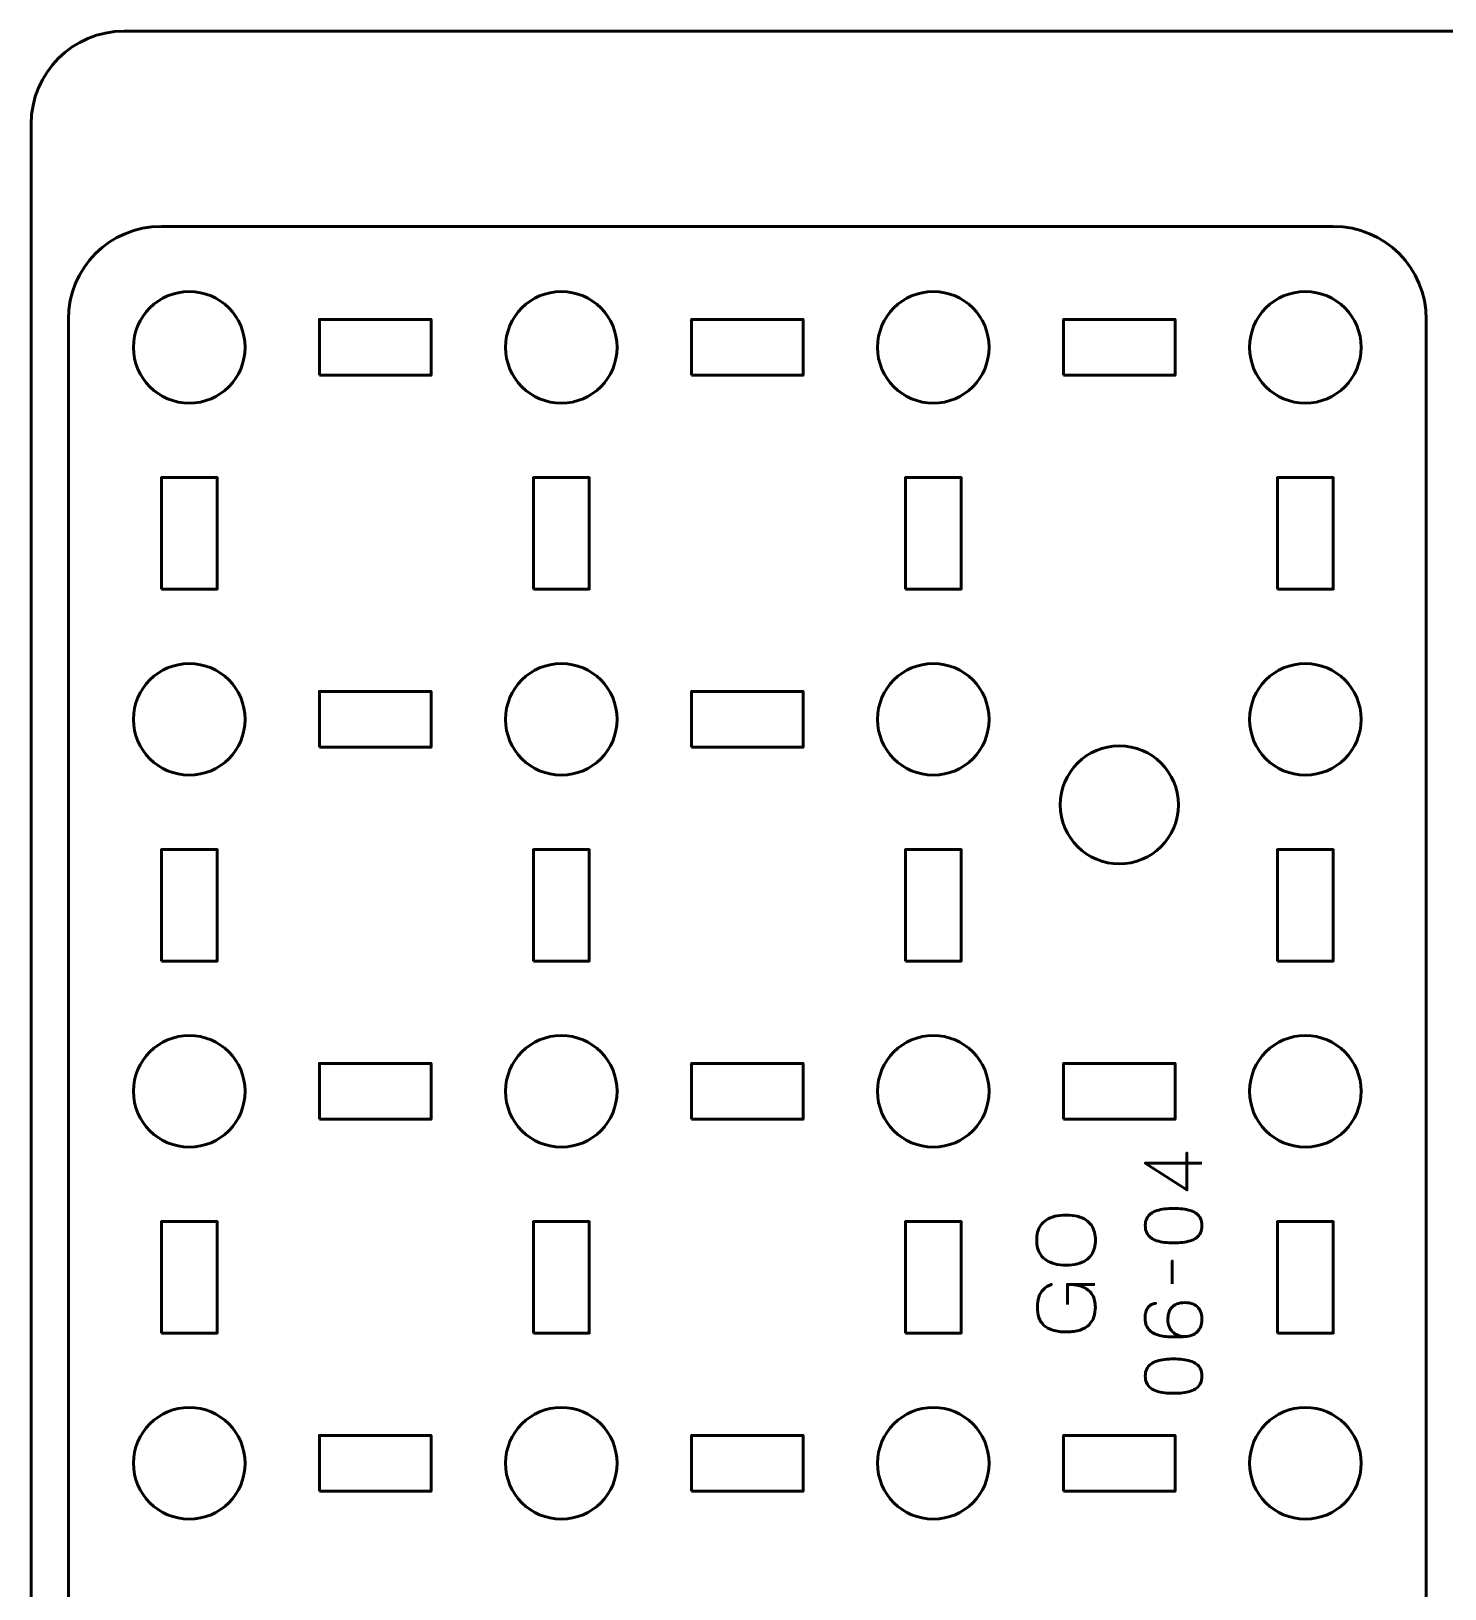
# Model space of a CAD drawing. Header units: centimetres. Extents: x -18.1 to -2.9, y -25.3 to -4.3.
# Drawn here: x -18.1 to -10.5, y -12.72 to -4.35 of the extents above; entities that cross this region are included whole.
import ezdxf

# ---------------------------------------------------------------- set-up
doc = ezdxf.new("R2010")
doc.units = ezdxf.units.CM
doc.header["$MEASUREMENT"] = 0
doc.layers.add('Layer 1', color=7, linetype='Continuous')

msp = doc.modelspace()

# ---------------------------------------------------------------- linework, layer by layer
at = {"layer": 'Layer 1', "color": 22, "lineweight": 53}
msp.add_open_spline([(-18.10004, -24.8499), (-18.10004, -24.8499), (-18.10004, -4.84994), (-18.10004, -4.84994), (-18.10004, -4.84994), (-18.10004, -4.57297), (-17.87695, -4.34998), (-17.59995, -4.34998), (-17.59995, -4.34998), (-17.59995, -4.34998), (-3.40008, -4.34998), (-3.40008, -4.34998), (-3.40008, -4.34998), (-3.12294, -4.34998), (-2.89998, -4.57297), (-2.89998, -4.84994), (-2.89998, -4.84994), (-2.89998, -4.84994), (-2.89998, -24.8499), (-2.89998, -24.8499), (-2.89998, -24.8499), (-2.89998, -25.1269), (-3.12294, -25.34999), (-3.40008, -25.34999), (-3.40008, -25.34999), (-3.40008, -25.34999), (-17.59995, -25.34999), (-17.59995, -25.34999), (-17.59995, -25.34999), (-17.87695, -25.34999), (-18.10004, -25.1269), (-18.10004, -24.8499)], degree=3, knots=[0, 0, 0, 0, 0.125, 0.125, 0.125, 0.125, 0.25, 0.25, 0.25, 0.25, 0.375, 0.375, 0.375, 0.375, 0.5, 0.5, 0.5, 0.5, 0.625, 0.625, 0.625, 0.625, 0.75, 0.75, 0.75, 0.75, 0.875, 0.875, 0.875, 0.875, 1, 1, 1, 1], dxfattribs=at)
at = {"layer": 'Layer 1', "color": 2, "lineweight": 53}
msp.add_open_spline([(-17.89999, -16.1999), (-17.89999, -16.1999), (-17.89999, -5.89994), (-17.89999, -5.89994), (-17.89999, -5.89994), (-17.89999, -5.62297), (-17.67689, -5.39998), (-17.39989, -5.39998), (-17.39989, -5.39998), (-17.39989, -5.39998), (-11.09996, -5.39998), (-11.09996, -5.39998), (-11.09996, -5.39998), (-10.82295, -5.39998), (-10.6, -5.62297), (-10.6, -5.89994), (-10.6, -5.89994), (-10.6, -5.89994), (-10.6, -16.1999), (-10.6, -16.1999), (-10.6, -16.1999), (-10.6, -16.47689), (-10.82295, -16.69998), (-11.09996, -16.69998), (-11.09996, -16.69998), (-11.09996, -16.69998), (-17.39989, -16.69998), (-17.39989, -16.69998), (-17.39989, -16.69998), (-17.67689, -16.69998), (-17.89999, -16.47689), (-17.89999, -16.1999)], degree=3, knots=[0, 0, 0, 0, 0.125, 0.125, 0.125, 0.125, 0.25, 0.25, 0.25, 0.25, 0.375, 0.375, 0.375, 0.375, 0.5, 0.5, 0.5, 0.5, 0.625, 0.625, 0.625, 0.625, 0.75, 0.75, 0.75, 0.75, 0.875, 0.875, 0.875, 0.875, 1, 1, 1, 1], dxfattribs=at)
at = {"layer": 'Layer 1', "color": 250, "lineweight": 53}
for points in [[(-17.24995, -5.75001), (-17.08418, -5.75001), (-16.94995, -5.88424), (-16.94995, -6.05001), (-16.94995, -6.05001), (-16.94995, -6.21568), (-17.08418, -6.35001), (-17.24995, -6.35001), (-17.24995, -6.35001), (-17.41561, -6.35001), (-17.54995, -6.21568), (-17.54995, -6.05001), (-17.54995, -6.05001), (-17.54995, -5.88424), (-17.41561, -5.75001), (-17.24995, -5.75001)], [(-15.24989, -5.75001), (-15.08426, -5.75001), (-14.94988, -5.88424), (-14.94988, -6.05001), (-14.94988, -6.05001), (-14.94988, -6.21568), (-15.08426, -6.35001), (-15.24989, -6.35001), (-15.24989, -6.35001), (-15.41566, -6.35001), (-15.54989, -6.21568), (-15.54989, -6.05001), (-15.54989, -6.05001), (-15.54989, -5.88424), (-15.41566, -5.75001), (-15.24989, -5.75001)], [(-13.24995, -5.75001), (-13.08418, -5.75001), (-12.94995, -5.88424), (-12.94995, -6.05001), (-12.94995, -6.05001), (-12.94995, -6.21568), (-13.08418, -6.35001), (-13.24995, -6.35001), (-13.24995, -6.35001), (-13.41561, -6.35001), (-13.54995, -6.21568), (-13.54995, -6.05001), (-13.54995, -6.05001), (-13.54995, -5.88424), (-13.41561, -5.75001), (-13.24995, -5.75001)], [(-11.24989, -5.75001), (-11.08426, -5.75001), (-10.94988, -5.88424), (-10.94988, -6.05001), (-10.94988, -6.05001), (-10.94988, -6.21568), (-11.08426, -6.35001), (-11.24989, -6.35001), (-11.24989, -6.35001), (-11.41566, -6.35001), (-11.54989, -6.21568), (-11.54989, -6.05001), (-11.54989, -6.05001), (-11.54989, -5.88424), (-11.41566, -5.75001), (-11.24989, -5.75001)], [(-16.54993, -6.19997), (-16.54993, -6.19997), (-16.54993, -5.89997), (-16.54993, -5.89997), (-16.54993, -5.89997), (-16.54993, -5.89997), (-15.94994, -5.89997), (-15.94994, -5.89997), (-15.94994, -5.89997), (-15.94994, -5.89997), (-15.94994, -6.19997), (-15.94994, -6.19997), (-15.94994, -6.19997), (-15.94994, -6.19997), (-16.54993, -6.19997), (-16.54993, -6.19997)], [(-14.54993, -6.19997), (-14.54993, -6.19997), (-14.54993, -5.89997), (-14.54993, -5.89997), (-14.54993, -5.89997), (-14.54993, -5.89997), (-13.94994, -5.89997), (-13.94994, -5.89997), (-13.94994, -5.89997), (-13.94994, -5.89997), (-13.94994, -6.19997), (-13.94994, -6.19997), (-13.94994, -6.19997), (-13.94994, -6.19997), (-14.54993, -6.19997), (-14.54993, -6.19997)], [(-12.54993, -6.19997), (-12.54993, -6.19997), (-12.54993, -5.89997), (-12.54993, -5.89997), (-12.54993, -5.89997), (-12.54993, -5.89997), (-11.94994, -5.89997), (-11.94994, -5.89997), (-11.94994, -5.89997), (-11.94994, -5.89997), (-11.94994, -6.19997), (-11.94994, -6.19997), (-11.94994, -6.19997), (-11.94994, -6.19997), (-12.54993, -6.19997), (-12.54993, -6.19997)], [(-17.39988, -7.34993), (-17.39988, -7.34993), (-17.39988, -6.74992), (-17.39988, -6.74992), (-17.39988, -6.74992), (-17.39988, -6.74992), (-17.09988, -6.74992), (-17.09988, -6.74992), (-17.09988, -6.74992), (-17.09988, -6.74992), (-17.09988, -7.34993), (-17.09988, -7.34993), (-17.09988, -7.34993), (-17.09988, -7.34993), (-17.39988, -7.34993), (-17.39988, -7.34993)], [(-15.39996, -7.34993), (-15.39996, -7.34993), (-15.39996, -6.74992), (-15.39996, -6.74992), (-15.39996, -6.74992), (-15.39996, -6.74992), (-15.09996, -6.74992), (-15.09996, -6.74992), (-15.09996, -6.74992), (-15.09996, -6.74992), (-15.09996, -7.34993), (-15.09996, -7.34993), (-15.09996, -7.34993), (-15.09996, -7.34993), (-15.39996, -7.34993), (-15.39996, -7.34993)], [(-13.39988, -7.34993), (-13.39988, -7.34993), (-13.39988, -6.74992), (-13.39988, -6.74992), (-13.39988, -6.74992), (-13.39988, -6.74992), (-13.09988, -6.74992), (-13.09988, -6.74992), (-13.09988, -6.74992), (-13.09988, -6.74992), (-13.09988, -7.34993), (-13.09988, -7.34993), (-13.09988, -7.34993), (-13.09988, -7.34993), (-13.39988, -7.34993), (-13.39988, -7.34993)], [(-11.39996, -7.34993), (-11.39996, -7.34993), (-11.39996, -6.74992), (-11.39996, -6.74992), (-11.39996, -6.74992), (-11.39996, -6.74992), (-11.09996, -6.74992), (-11.09996, -6.74992), (-11.09996, -6.74992), (-11.09996, -6.74992), (-11.09996, -7.34993), (-11.09996, -7.34993), (-11.09996, -7.34993), (-11.09996, -7.34993), (-11.39996, -7.34993), (-11.39996, -7.34993)], [(-17.24995, -7.75001), (-17.08418, -7.75001), (-16.94995, -7.88424), (-16.94995, -8.05001), (-16.94995, -8.05001), (-16.94995, -8.21568), (-17.08418, -8.35001), (-17.24995, -8.35001), (-17.24995, -8.35001), (-17.41561, -8.35001), (-17.54995, -8.21568), (-17.54995, -8.05001), (-17.54995, -8.05001), (-17.54995, -7.88424), (-17.41561, -7.75001), (-17.24995, -7.75001)], [(-15.24989, -7.75001), (-15.08426, -7.75001), (-14.94988, -7.88424), (-14.94988, -8.05001), (-14.94988, -8.05001), (-14.94988, -8.21568), (-15.08426, -8.35001), (-15.24989, -8.35001), (-15.24989, -8.35001), (-15.41566, -8.35001), (-15.54989, -8.21568), (-15.54989, -8.05001), (-15.54989, -8.05001), (-15.54989, -7.88424), (-15.41566, -7.75001), (-15.24989, -7.75001)], [(-13.24995, -7.75001), (-13.08418, -7.75001), (-12.94995, -7.88424), (-12.94995, -8.05001), (-12.94995, -8.05001), (-12.94995, -8.21568), (-13.08418, -8.35001), (-13.24995, -8.35001), (-13.24995, -8.35001), (-13.41561, -8.35001), (-13.54995, -8.21568), (-13.54995, -8.05001), (-13.54995, -8.05001), (-13.54995, -7.88424), (-13.41561, -7.75001), (-13.24995, -7.75001)], [(-11.24989, -7.75001), (-11.08426, -7.75001), (-10.94988, -7.88424), (-10.94988, -8.05001), (-10.94988, -8.05001), (-10.94988, -8.21568), (-11.08426, -8.35001), (-11.24989, -8.35001), (-11.24989, -8.35001), (-11.41566, -8.35001), (-11.54989, -8.21568), (-11.54989, -8.05001), (-11.54989, -8.05001), (-11.54989, -7.88424), (-11.41566, -7.75001), (-11.24989, -7.75001)], [(-16.54993, -8.19997), (-16.54993, -8.19997), (-16.54993, -7.89997), (-16.54993, -7.89997), (-16.54993, -7.89997), (-16.54993, -7.89997), (-15.94994, -7.89997), (-15.94994, -7.89997), (-15.94994, -7.89997), (-15.94994, -7.89997), (-15.94994, -8.19997), (-15.94994, -8.19997), (-15.94994, -8.19997), (-15.94994, -8.19997), (-16.54993, -8.19997), (-16.54993, -8.19997)], [(-14.54993, -8.19997), (-14.54993, -8.19997), (-14.54993, -7.89997), (-14.54993, -7.89997), (-14.54993, -7.89997), (-14.54993, -7.89997), (-13.94994, -7.89997), (-13.94994, -7.89997), (-13.94994, -7.89997), (-13.94994, -7.89997), (-13.94994, -8.19997), (-13.94994, -8.19997), (-13.94994, -8.19997), (-13.94994, -8.19997), (-14.54993, -8.19997), (-14.54993, -8.19997)], [(-12.56749, -8.50996), (-12.56749, -8.33464), (-12.42531, -8.19246), (-12.24999, -8.19246), (-12.24999, -8.19246), (-12.07467, -8.19246), (-11.93249, -8.33464), (-11.93249, -8.50996), (-11.93249, -8.50996), (-11.93249, -8.68528), (-12.07467, -8.82746), (-12.24999, -8.82746), (-12.24999, -8.82746), (-12.42531, -8.82746), (-12.56749, -8.68528), (-12.56749, -8.50996)], [(-17.39988, -9.34993), (-17.39988, -9.34993), (-17.39988, -8.74992), (-17.39988, -8.74992), (-17.39988, -8.74992), (-17.39988, -8.74992), (-17.09988, -8.74992), (-17.09988, -8.74992), (-17.09988, -8.74992), (-17.09988, -8.74992), (-17.09988, -9.34993), (-17.09988, -9.34993), (-17.09988, -9.34993), (-17.09988, -9.34993), (-17.39988, -9.34993), (-17.39988, -9.34993)], [(-15.39996, -9.34993), (-15.39996, -9.34993), (-15.39996, -8.74992), (-15.39996, -8.74992), (-15.39996, -8.74992), (-15.39996, -8.74992), (-15.09996, -8.74992), (-15.09996, -8.74992), (-15.09996, -8.74992), (-15.09996, -8.74992), (-15.09996, -9.34993), (-15.09996, -9.34993), (-15.09996, -9.34993), (-15.09996, -9.34993), (-15.39996, -9.34993), (-15.39996, -9.34993)], [(-13.39988, -9.34993), (-13.39988, -9.34993), (-13.39988, -8.74992), (-13.39988, -8.74992), (-13.39988, -8.74992), (-13.39988, -8.74992), (-13.09988, -8.74992), (-13.09988, -8.74992), (-13.09988, -8.74992), (-13.09988, -8.74992), (-13.09988, -9.34993), (-13.09988, -9.34993), (-13.09988, -9.34993), (-13.09988, -9.34993), (-13.39988, -9.34993), (-13.39988, -9.34993)], [(-11.39996, -9.34993), (-11.39996, -9.34993), (-11.39996, -8.74992), (-11.39996, -8.74992), (-11.39996, -8.74992), (-11.39996, -8.74992), (-11.09996, -8.74992), (-11.09996, -8.74992), (-11.09996, -8.74992), (-11.09996, -8.74992), (-11.09996, -9.34993), (-11.09996, -9.34993), (-11.09996, -9.34993), (-11.09996, -9.34993), (-11.39996, -9.34993), (-11.39996, -9.34993)], [(-17.24995, -9.74998), (-17.08418, -9.74998), (-16.94995, -9.8843), (-16.94995, -10.04997), (-16.94995, -10.04997), (-16.94995, -10.2156), (-17.08418, -10.34997), (-17.24995, -10.34997), (-17.24995, -10.34997), (-17.41561, -10.34997), (-17.54995, -10.2156), (-17.54995, -10.04997), (-17.54995, -10.04997), (-17.54995, -9.8843), (-17.41561, -9.74998), (-17.24995, -9.74998)], [(-15.24989, -9.74998), (-15.08426, -9.74998), (-14.94988, -9.8843), (-14.94988, -10.04997), (-14.94988, -10.04997), (-14.94988, -10.2156), (-15.08426, -10.34997), (-15.24989, -10.34997), (-15.24989, -10.34997), (-15.41566, -10.34997), (-15.54989, -10.2156), (-15.54989, -10.04997), (-15.54989, -10.04997), (-15.54989, -9.8843), (-15.41566, -9.74998), (-15.24989, -9.74998)], [(-13.24995, -9.74998), (-13.08418, -9.74998), (-12.94995, -9.8843), (-12.94995, -10.04997), (-12.94995, -10.04997), (-12.94995, -10.2156), (-13.08418, -10.34997), (-13.24995, -10.34997), (-13.24995, -10.34997), (-13.41561, -10.34997), (-13.54995, -10.2156), (-13.54995, -10.04997), (-13.54995, -10.04997), (-13.54995, -9.8843), (-13.41561, -9.74998), (-13.24995, -9.74998)], [(-11.24989, -9.74998), (-11.08426, -9.74998), (-10.94988, -9.8843), (-10.94988, -10.04997), (-10.94988, -10.04997), (-10.94988, -10.2156), (-11.08426, -10.34997), (-11.24989, -10.34997), (-11.24989, -10.34997), (-11.41566, -10.34997), (-11.54989, -10.2156), (-11.54989, -10.04997), (-11.54989, -10.04997), (-11.54989, -9.8843), (-11.41566, -9.74998), (-11.24989, -9.74998)], [(-16.54993, -10.20004), (-16.54993, -10.20004), (-16.54993, -9.90004), (-16.54993, -9.90004), (-16.54993, -9.90004), (-16.54993, -9.90004), (-15.94994, -9.90004), (-15.94994, -9.90004), (-15.94994, -9.90004), (-15.94994, -9.90004), (-15.94994, -10.20004), (-15.94994, -10.20004), (-15.94994, -10.20004), (-15.94994, -10.20004), (-16.54993, -10.20004), (-16.54993, -10.20004)], [(-14.54993, -10.19997), (-14.54993, -10.19997), (-14.54993, -9.89997), (-14.54993, -9.89997), (-14.54993, -9.89997), (-14.54993, -9.89997), (-13.94994, -9.89997), (-13.94994, -9.89997), (-13.94994, -9.89997), (-13.94994, -9.89997), (-13.94994, -10.19997), (-13.94994, -10.19997), (-13.94994, -10.19997), (-13.94994, -10.19997), (-14.54993, -10.19997), (-14.54993, -10.19997)], [(-12.54993, -10.20004), (-12.54993, -10.20004), (-12.54993, -9.90004), (-12.54993, -9.90004), (-12.54993, -9.90004), (-12.54993, -9.90004), (-11.94994, -9.90004), (-11.94994, -9.90004), (-11.94994, -9.90004), (-11.94994, -9.90004), (-11.94994, -10.20004), (-11.94994, -10.20004), (-11.94994, -10.20004), (-11.94994, -10.20004), (-12.54993, -10.20004), (-12.54993, -10.20004)], [(-17.39988, -11.34999), (-17.39988, -11.34999), (-17.39988, -10.74999), (-17.39988, -10.74999), (-17.39988, -10.74999), (-17.39988, -10.74999), (-17.09988, -10.74999), (-17.09988, -10.74999), (-17.09988, -10.74999), (-17.09988, -10.74999), (-17.09988, -11.34999), (-17.09988, -11.34999), (-17.09988, -11.34999), (-17.09988, -11.34999), (-17.39988, -11.34999), (-17.39988, -11.34999)], [(-15.39996, -11.34999), (-15.39996, -11.34999), (-15.39996, -10.74999), (-15.39996, -10.74999), (-15.39996, -10.74999), (-15.39996, -10.74999), (-15.09996, -10.74999), (-15.09996, -10.74999), (-15.09996, -10.74999), (-15.09996, -10.74999), (-15.09996, -11.34999), (-15.09996, -11.34999), (-15.09996, -11.34999), (-15.09996, -11.34999), (-15.39996, -11.34999), (-15.39996, -11.34999)], [(-13.39988, -11.34999), (-13.39988, -11.34999), (-13.39988, -10.74999), (-13.39988, -10.74999), (-13.39988, -10.74999), (-13.39988, -10.74999), (-13.09988, -10.74999), (-13.09988, -10.74999), (-13.09988, -10.74999), (-13.09988, -10.74999), (-13.09988, -11.34999), (-13.09988, -11.34999), (-13.09988, -11.34999), (-13.09988, -11.34999), (-13.39988, -11.34999), (-13.39988, -11.34999)], [(-11.39996, -11.34999), (-11.39996, -11.34999), (-11.39996, -10.74999), (-11.39996, -10.74999), (-11.39996, -10.74999), (-11.39996, -10.74999), (-11.09996, -10.74999), (-11.09996, -10.74999), (-11.09996, -10.74999), (-11.09996, -10.74999), (-11.09996, -11.34999), (-11.09996, -11.34999), (-11.09996, -11.34999), (-11.09996, -11.34999), (-11.39996, -11.34999), (-11.39996, -11.34999)], [(-17.24995, -11.7499), (-17.08418, -11.7499), (-16.94995, -11.88427), (-16.94995, -12.0499), (-16.94995, -12.0499), (-16.94995, -12.21567), (-17.08418, -12.3499), (-17.24995, -12.3499), (-17.24995, -12.3499), (-17.41561, -12.3499), (-17.54995, -12.21567), (-17.54995, -12.0499), (-17.54995, -12.0499), (-17.54995, -11.88427), (-17.41561, -11.7499), (-17.24995, -11.7499)], [(-15.24989, -11.7499), (-15.08426, -11.7499), (-14.94988, -11.88427), (-14.94988, -12.0499), (-14.94988, -12.0499), (-14.94988, -12.21567), (-15.08426, -12.3499), (-15.24989, -12.3499), (-15.24989, -12.3499), (-15.41566, -12.3499), (-15.54989, -12.21567), (-15.54989, -12.0499), (-15.54989, -12.0499), (-15.54989, -11.88427), (-15.41566, -11.7499), (-15.24989, -11.7499)], [(-13.24995, -11.7499), (-13.08418, -11.7499), (-12.94995, -11.88427), (-12.94995, -12.0499), (-12.94995, -12.0499), (-12.94995, -12.21567), (-13.08418, -12.3499), (-13.24995, -12.3499), (-13.24995, -12.3499), (-13.41561, -12.3499), (-13.54995, -12.21567), (-13.54995, -12.0499), (-13.54995, -12.0499), (-13.54995, -11.88427), (-13.41561, -11.7499), (-13.24995, -11.7499)], [(-11.24989, -11.7499), (-11.08426, -11.7499), (-10.94988, -11.88427), (-10.94988, -12.0499), (-10.94988, -12.0499), (-10.94988, -12.21567), (-11.08426, -12.3499), (-11.24989, -12.3499), (-11.24989, -12.3499), (-11.41566, -12.3499), (-11.54989, -12.21567), (-11.54989, -12.0499), (-11.54989, -12.0499), (-11.54989, -11.88427), (-11.41566, -11.7499), (-11.24989, -11.7499)], [(-16.54993, -12.19997), (-16.54993, -12.19997), (-16.54993, -11.89997), (-16.54993, -11.89997), (-16.54993, -11.89997), (-16.54993, -11.89997), (-15.94994, -11.89997), (-15.94994, -11.89997), (-15.94994, -11.89997), (-15.94994, -11.89997), (-15.94994, -12.19997), (-15.94994, -12.19997), (-15.94994, -12.19997), (-15.94994, -12.19997), (-16.54993, -12.19997), (-16.54993, -12.19997)], [(-14.54993, -12.19997), (-14.54993, -12.19997), (-14.54993, -11.89997), (-14.54993, -11.89997), (-14.54993, -11.89997), (-14.54993, -11.89997), (-13.94994, -11.89997), (-13.94994, -11.89997), (-13.94994, -11.89997), (-13.94994, -11.89997), (-13.94994, -12.19997), (-13.94994, -12.19997), (-13.94994, -12.19997), (-13.94994, -12.19997), (-14.54993, -12.19997), (-14.54993, -12.19997)], [(-12.54993, -12.19997), (-12.54993, -12.19997), (-12.54993, -11.89997), (-12.54993, -11.89997), (-12.54993, -11.89997), (-12.54993, -11.89997), (-11.94994, -11.89997), (-11.94994, -11.89997), (-11.94994, -11.89997), (-11.94994, -11.89997), (-11.94994, -12.19997), (-11.94994, -12.19997), (-11.94994, -12.19997), (-11.94994, -12.19997), (-12.54993, -12.19997), (-12.54993, -12.19997)]]:
    msp.add_open_spline(points, degree=3, knots=[0, 0, 0, 0, 0.25, 0.25, 0.25, 0.25, 0.5, 0.5, 0.5, 0.5, 0.75, 0.75, 0.75, 0.75, 1, 1, 1, 1], dxfattribs=at)
at = {"layer": 'Layer 1', "color": 30, "lineweight": 53}
for points, knots in [([(-11.80567, -10.43574), (-11.80567, -10.43574), (-12.11089, -10.43574), (-12.11089, -10.43574), (-12.11089, -10.43574), (-12.11089, -10.43574), (-11.88695, -10.57967), (-11.88695, -10.57967), (-11.88695, -10.57967), (-11.88695, -10.57967), (-11.88695, -10.38155), (-11.88695, -10.38155), (-11.88695, -10.38155), (-11.88695, -10.38155), (-11.88695, -10.57967), (-11.88695, -10.57967), (-11.88695, -10.57967), (-11.88695, -10.57967), (-12.11089, -10.43574), (-12.11089, -10.43574), (-12.11089, -10.43574), (-12.11089, -10.43574), (-11.80567, -10.43574), (-11.80567, -10.43574)], [0, 0, 0, 0, 0.1666667, 0.1666667, 0.1666667, 0.1666667, 0.3333333, 0.3333333, 0.3333333, 0.3333333, 0.5, 0.5, 0.5, 0.5, 0.6666667, 0.6666667, 0.6666667, 0.6666667, 0.8333333, 0.8333333, 0.8333333, 0.8333333, 1, 1, 1, 1]), ([(-12.37844, -10.84975), (-12.37837, -10.83486), (-12.38013, -10.82075), (-12.38359, -10.80728), (-12.38359, -10.80728), (-12.38712, -10.79387), (-12.39262, -10.7816), (-12.40024, -10.77038), (-12.40024, -10.77038), (-12.40779, -10.75916), (-12.41774, -10.74942), (-12.43002, -10.74117), (-12.43002, -10.74117), (-12.44229, -10.73291), (-12.45718, -10.72656), (-12.47468, -10.72205), (-12.47468, -10.72205), (-12.49217, -10.71746), (-12.51257, -10.7152), (-12.53592, -10.71513), (-12.53592, -10.71513), (-12.55927, -10.7152), (-12.57966, -10.71746), (-12.59723, -10.72205), (-12.59723, -10.72205), (-12.6148, -10.72656), (-12.62976, -10.73291), (-12.6421, -10.74117), (-12.6421, -10.74117), (-12.65445, -10.74942), (-12.66447, -10.75916), (-12.67216, -10.77038), (-12.67216, -10.77038), (-12.67985, -10.7816), (-12.68542, -10.79387), (-12.68902, -10.80728), (-12.68902, -10.80728), (-12.69255, -10.82075), (-12.69431, -10.83486), (-12.69424, -10.84975), (-12.69424, -10.84975), (-12.69431, -10.86464), (-12.69255, -10.87875), (-12.68902, -10.89223), (-12.68902, -10.89223), (-12.68542, -10.90563), (-12.67985, -10.91791), (-12.67216, -10.92913), (-12.67216, -10.92913), (-12.66447, -10.94034), (-12.65445, -10.95008), (-12.6421, -10.95834), (-12.6421, -10.95834), (-12.62976, -10.96659), (-12.6148, -10.97294), (-12.59723, -10.97746), (-12.59723, -10.97746), (-12.57966, -10.98204), (-12.55927, -10.9843), (-12.53592, -10.98437), (-12.53592, -10.98437), (-12.51257, -10.9843), (-12.49217, -10.98204), (-12.47468, -10.97746), (-12.47468, -10.97746), (-12.45718, -10.97294), (-12.44229, -10.96659), (-12.43002, -10.95834), (-12.43002, -10.95834), (-12.41774, -10.95008), (-12.40779, -10.94034), (-12.40024, -10.92913), (-12.40024, -10.92913), (-12.39262, -10.91791), (-12.38712, -10.90563), (-12.38359, -10.89223), (-12.38359, -10.89223), (-12.38013, -10.87875), (-12.37837, -10.86464), (-12.37844, -10.84975)], [0, 0, 0, 0, 0.05, 0.05, 0.05, 0.05, 0.1, 0.1, 0.1, 0.1, 0.15, 0.15, 0.15, 0.15, 0.2, 0.2, 0.2, 0.2, 0.25, 0.25, 0.25, 0.25, 0.3, 0.3, 0.3, 0.3, 0.35, 0.35, 0.35, 0.35, 0.4, 0.4, 0.4, 0.4, 0.45, 0.45, 0.45, 0.45, 0.5, 0.5, 0.5, 0.5, 0.55, 0.55, 0.55, 0.55, 0.6, 0.6, 0.6, 0.6, 0.65, 0.65, 0.65, 0.65, 0.7, 0.7, 0.7, 0.7, 0.75, 0.75, 0.75, 0.75, 0.8, 0.8, 0.8, 0.8, 0.85, 0.85, 0.85, 0.85, 0.9, 0.9, 0.9, 0.9, 0.95, 0.95, 0.95, 0.95, 1, 1, 1, 1]), ([(-12.37844, -10.84975), (-12.37837, -10.83486), (-12.38013, -10.82075), (-12.38359, -10.80728), (-12.38359, -10.80728), (-12.38712, -10.79387), (-12.39262, -10.7816), (-12.40024, -10.77038), (-12.40024, -10.77038), (-12.40779, -10.75916), (-12.41774, -10.74942), (-12.43002, -10.74117), (-12.43002, -10.74117), (-12.44229, -10.73291), (-12.45718, -10.72656), (-12.47468, -10.72205), (-12.47468, -10.72205), (-12.49217, -10.71746), (-12.51257, -10.7152), (-12.53592, -10.71513), (-12.53592, -10.71513), (-12.55927, -10.7152), (-12.57966, -10.71746), (-12.59723, -10.72205), (-12.59723, -10.72205), (-12.6148, -10.72656), (-12.62976, -10.73291), (-12.6421, -10.74117), (-12.6421, -10.74117), (-12.65445, -10.74942), (-12.66447, -10.75916), (-12.67216, -10.77038), (-12.67216, -10.77038), (-12.67985, -10.7816), (-12.68542, -10.79387), (-12.68902, -10.80728), (-12.68902, -10.80728), (-12.69255, -10.82075), (-12.69431, -10.83486), (-12.69424, -10.84975), (-12.69424, -10.84975), (-12.69431, -10.86464), (-12.69255, -10.87875), (-12.68902, -10.89223), (-12.68902, -10.89223), (-12.68542, -10.90563), (-12.67985, -10.91791), (-12.67216, -10.92913), (-12.67216, -10.92913), (-12.66447, -10.94034), (-12.65445, -10.95008), (-12.6421, -10.95834), (-12.6421, -10.95834), (-12.62976, -10.96659), (-12.6148, -10.97294), (-12.59723, -10.97746), (-12.59723, -10.97746), (-12.57966, -10.98204), (-12.55927, -10.9843), (-12.53592, -10.98437), (-12.53592, -10.98437), (-12.51257, -10.9843), (-12.49217, -10.98204), (-12.47468, -10.97746), (-12.47468, -10.97746), (-12.45718, -10.97294), (-12.44229, -10.96659), (-12.43002, -10.95834), (-12.43002, -10.95834), (-12.41774, -10.95008), (-12.40779, -10.94034), (-12.40024, -10.92913), (-12.40024, -10.92913), (-12.39262, -10.91791), (-12.38712, -10.90563), (-12.38359, -10.89223), (-12.38359, -10.89223), (-12.38013, -10.87875), (-12.37837, -10.86464), (-12.37844, -10.84975)], [0, 0, 0, 0, 0.05, 0.05, 0.05, 0.05, 0.1, 0.1, 0.1, 0.1, 0.15, 0.15, 0.15, 0.15, 0.2, 0.2, 0.2, 0.2, 0.25, 0.25, 0.25, 0.25, 0.3, 0.3, 0.3, 0.3, 0.35, 0.35, 0.35, 0.35, 0.4, 0.4, 0.4, 0.4, 0.45, 0.45, 0.45, 0.45, 0.5, 0.5, 0.5, 0.5, 0.55, 0.55, 0.55, 0.55, 0.6, 0.6, 0.6, 0.6, 0.65, 0.65, 0.65, 0.65, 0.7, 0.7, 0.7, 0.7, 0.75, 0.75, 0.75, 0.75, 0.8, 0.8, 0.8, 0.8, 0.85, 0.85, 0.85, 0.85, 0.9, 0.9, 0.9, 0.9, 0.95, 0.95, 0.95, 0.95, 1, 1, 1, 1]), ([(-11.80567, -10.77228), (-11.80574, -10.75747), (-11.80835, -10.7447), (-11.81343, -10.73404), (-11.81343, -10.73404), (-11.81851, -10.72346), (-11.82578, -10.71464), (-11.83502, -10.70759), (-11.83502, -10.70759), (-11.84433, -10.7006), (-11.85534, -10.6951), (-11.86804, -10.69101), (-11.86804, -10.69101), (-11.88074, -10.68698), (-11.89464, -10.68409), (-11.90988, -10.68247), (-11.90988, -10.68247), (-11.92512, -10.68077), (-11.94114, -10.67993), (-11.95807, -10.68), (-11.95807, -10.68), (-11.97493, -10.67993), (-11.99095, -10.68077), (-12.00612, -10.68247), (-12.00612, -10.68247), (-12.02129, -10.68409), (-12.03526, -10.68698), (-12.04796, -10.69101), (-12.04796, -10.69101), (-12.06059, -10.6951), (-12.07159, -10.7006), (-12.08098, -10.70759), (-12.08098, -10.70759), (-12.09029, -10.71464), (-12.09756, -10.72346), (-12.10264, -10.73404), (-12.10264, -10.73404), (-12.10779, -10.7447), (-12.1104, -10.75747), (-12.11047, -10.77228), (-12.11047, -10.77228), (-12.1104, -10.7871), (-12.10779, -10.79987), (-12.10264, -10.81053), (-12.10264, -10.81053), (-12.09756, -10.82111), (-12.09029, -10.82993), (-12.08098, -10.83698), (-12.08098, -10.83698), (-12.07159, -10.84397), (-12.06059, -10.84947), (-12.04796, -10.85356), (-12.04796, -10.85356), (-12.03526, -10.85759), (-12.02129, -10.86048), (-12.00612, -10.8621), (-12.00612, -10.8621), (-11.99095, -10.86379), (-11.97493, -10.86464), (-11.95807, -10.86457), (-11.95807, -10.86457), (-11.94114, -10.86464), (-11.92512, -10.86379), (-11.90988, -10.8621), (-11.90988, -10.8621), (-11.89464, -10.86048), (-11.88074, -10.85759), (-11.86804, -10.85356), (-11.86804, -10.85356), (-11.85534, -10.84947), (-11.84433, -10.84397), (-11.83502, -10.83698), (-11.83502, -10.83698), (-11.82578, -10.82993), (-11.81851, -10.82111), (-11.81343, -10.81053), (-11.81343, -10.81053), (-11.80835, -10.79987), (-11.80574, -10.7871), (-11.80567, -10.77228)], [0, 0, 0, 0, 0.05, 0.05, 0.05, 0.05, 0.1, 0.1, 0.1, 0.1, 0.15, 0.15, 0.15, 0.15, 0.2, 0.2, 0.2, 0.2, 0.25, 0.25, 0.25, 0.25, 0.3, 0.3, 0.3, 0.3, 0.35, 0.35, 0.35, 0.35, 0.4, 0.4, 0.4, 0.4, 0.45, 0.45, 0.45, 0.45, 0.5, 0.5, 0.5, 0.5, 0.55, 0.55, 0.55, 0.55, 0.6, 0.6, 0.6, 0.6, 0.65, 0.65, 0.65, 0.65, 0.7, 0.7, 0.7, 0.7, 0.75, 0.75, 0.75, 0.75, 0.8, 0.8, 0.8, 0.8, 0.85, 0.85, 0.85, 0.85, 0.9, 0.9, 0.9, 0.9, 0.95, 0.95, 0.95, 0.95, 1, 1, 1, 1]), ([(-11.80567, -10.77228), (-11.80574, -10.75747), (-11.80835, -10.7447), (-11.81343, -10.73404), (-11.81343, -10.73404), (-11.81851, -10.72346), (-11.82578, -10.71464), (-11.83502, -10.70759), (-11.83502, -10.70759), (-11.84433, -10.7006), (-11.85534, -10.6951), (-11.86804, -10.69101), (-11.86804, -10.69101), (-11.88074, -10.68698), (-11.89464, -10.68409), (-11.90988, -10.68247), (-11.90988, -10.68247), (-11.92512, -10.68077), (-11.94114, -10.67993), (-11.95807, -10.68), (-11.95807, -10.68), (-11.97493, -10.67993), (-11.99095, -10.68077), (-12.00612, -10.68247), (-12.00612, -10.68247), (-12.02129, -10.68409), (-12.03526, -10.68698), (-12.04796, -10.69101), (-12.04796, -10.69101), (-12.06059, -10.6951), (-12.07159, -10.7006), (-12.08098, -10.70759), (-12.08098, -10.70759), (-12.09029, -10.71464), (-12.09756, -10.72346), (-12.10264, -10.73404), (-12.10264, -10.73404), (-12.10779, -10.7447), (-12.1104, -10.75747), (-12.11047, -10.77228), (-12.11047, -10.77228), (-12.1104, -10.7871), (-12.10779, -10.79987), (-12.10264, -10.81053), (-12.10264, -10.81053), (-12.09756, -10.82111), (-12.09029, -10.82993), (-12.08098, -10.83698), (-12.08098, -10.83698), (-12.07159, -10.84397), (-12.06059, -10.84947), (-12.04796, -10.85356), (-12.04796, -10.85356), (-12.03526, -10.85759), (-12.02129, -10.86048), (-12.00612, -10.8621), (-12.00612, -10.8621), (-11.99095, -10.86379), (-11.97493, -10.86464), (-11.95807, -10.86457), (-11.95807, -10.86457), (-11.94114, -10.86464), (-11.92512, -10.86379), (-11.90988, -10.8621), (-11.90988, -10.8621), (-11.89464, -10.86048), (-11.88074, -10.85759), (-11.86804, -10.85356), (-11.86804, -10.85356), (-11.85534, -10.84947), (-11.84433, -10.84397), (-11.83502, -10.83698), (-11.83502, -10.83698), (-11.82578, -10.82993), (-11.81851, -10.82111), (-11.81343, -10.81053), (-11.81343, -10.81053), (-11.80835, -10.79987), (-11.80574, -10.7871), (-11.80567, -10.77228)], [0, 0, 0, 0, 0.05, 0.05, 0.05, 0.05, 0.1, 0.1, 0.1, 0.1, 0.15, 0.15, 0.15, 0.15, 0.2, 0.2, 0.2, 0.2, 0.25, 0.25, 0.25, 0.25, 0.3, 0.3, 0.3, 0.3, 0.35, 0.35, 0.35, 0.35, 0.4, 0.4, 0.4, 0.4, 0.45, 0.45, 0.45, 0.45, 0.5, 0.5, 0.5, 0.5, 0.55, 0.55, 0.55, 0.55, 0.6, 0.6, 0.6, 0.6, 0.65, 0.65, 0.65, 0.65, 0.7, 0.7, 0.7, 0.7, 0.75, 0.75, 0.75, 0.75, 0.8, 0.8, 0.8, 0.8, 0.85, 0.85, 0.85, 0.85, 0.9, 0.9, 0.9, 0.9, 0.95, 0.95, 0.95, 0.95, 1, 1, 1, 1]), ([(-11.96527, -11.0847), (-11.96527, -11.0847), (-11.96527, -10.96151), (-11.96527, -10.96151), (-11.96527, -10.96151), (-11.96527, -10.96151), (-11.96527, -11.0847), (-11.96527, -11.0847)], [0, 0, 0, 0, 0.5, 0.5, 0.5, 0.5, 1, 1, 1, 1]), ([(-12.52915, -11.19688), (-12.52915, -11.19688), (-12.52915, -11.08809), (-12.52915, -11.08809), (-12.52915, -11.08809), (-12.4945, -11.08823), (-12.46607, -11.09317), (-12.44392, -11.10305), (-12.44392, -11.10305), (-12.42169, -11.11292), (-12.40532, -11.12689), (-12.39467, -11.1451), (-12.39467, -11.1451), (-12.38408, -11.1633), (-12.37879, -11.18489), (-12.37886, -11.21001), (-12.37886, -11.21001), (-12.37879, -11.22885), (-12.3814, -11.24634), (-12.38684, -11.2625), (-12.38684, -11.2625), (-12.3922, -11.27866), (-12.40095, -11.29284), (-12.41301, -11.30498), (-12.41301, -11.30498), (-12.42508, -11.31711), (-12.44102, -11.32664), (-12.46085, -11.33341), (-12.46085, -11.33341), (-12.48067, -11.34018), (-12.50502, -11.34364), (-12.5338, -11.34378), (-12.5338, -11.34378), (-12.56273, -11.34371), (-12.58714, -11.34068), (-12.60711, -11.33468), (-12.60711, -11.33468), (-12.62715, -11.32861), (-12.64323, -11.31986), (-12.65537, -11.30829), (-12.65537, -11.30829), (-12.66757, -11.29679), (-12.67639, -11.28275), (-12.6819, -11.26624), (-12.6819, -11.26624), (-12.6874, -11.24973), (-12.69008, -11.23103), (-12.69001, -11.21001), (-12.69001, -11.21001), (-12.69008, -11.19004), (-12.68761, -11.17212), (-12.6826, -11.15617), (-12.6826, -11.15617), (-12.67759, -11.14023), (-12.66955, -11.12654), (-12.65847, -11.11511), (-12.65847, -11.11511), (-12.6474, -11.10361), (-12.63279, -11.09465), (-12.61466, -11.08809), (-12.61466, -11.08809), (-12.63279, -11.09465), (-12.6474, -11.10361), (-12.65847, -11.11511), (-12.65847, -11.11511), (-12.66955, -11.12654), (-12.67759, -11.14023), (-12.6826, -11.15617), (-12.6826, -11.15617), (-12.68761, -11.17212), (-12.69008, -11.19004), (-12.69001, -11.21001), (-12.69001, -11.21001), (-12.69008, -11.23103), (-12.6874, -11.24973), (-12.6819, -11.26624), (-12.6819, -11.26624), (-12.67639, -11.28275), (-12.66757, -11.29679), (-12.65537, -11.30829), (-12.65537, -11.30829), (-12.64323, -11.31986), (-12.62715, -11.32861), (-12.60711, -11.33468), (-12.60711, -11.33468), (-12.58714, -11.34068), (-12.56273, -11.34371), (-12.5338, -11.34378), (-12.5338, -11.34378), (-12.50502, -11.34364), (-12.48067, -11.34018), (-12.46085, -11.33341), (-12.46085, -11.33341), (-12.44102, -11.32664), (-12.42508, -11.31711), (-12.41301, -11.30498), (-12.41301, -11.30498), (-12.40095, -11.29284), (-12.3922, -11.27866), (-12.38684, -11.2625), (-12.38684, -11.2625), (-12.3814, -11.24634), (-12.37879, -11.22885), (-12.37886, -11.21001), (-12.37886, -11.21001), (-12.37879, -11.18489), (-12.38408, -11.1633), (-12.39467, -11.1451), (-12.39467, -11.1451), (-12.40532, -11.12689), (-12.42169, -11.11292), (-12.44392, -11.10305), (-12.44392, -11.10305), (-12.46607, -11.09317), (-12.4945, -11.08823), (-12.52915, -11.08809), (-12.52915, -11.08809), (-12.52915, -11.08809), (-12.52915, -11.19688), (-12.52915, -11.19688)], [0, 0, 0, 0, 0.0333333, 0.0333333, 0.0333333, 0.0333333, 0.0666667, 0.0666667, 0.0666667, 0.0666667, 0.1, 0.1, 0.1, 0.1, 0.1333333, 0.1333333, 0.1333333, 0.1333333, 0.1666667, 0.1666667, 0.1666667, 0.1666667, 0.2, 0.2, 0.2, 0.2, 0.2333333, 0.2333333, 0.2333333, 0.2333333, 0.2666667, 0.2666667, 0.2666667, 0.2666667, 0.3, 0.3, 0.3, 0.3, 0.3333333, 0.3333333, 0.3333333, 0.3333333, 0.3666667, 0.3666667, 0.3666667, 0.3666667, 0.4, 0.4, 0.4, 0.4, 0.4333333, 0.4333333, 0.4333333, 0.4333333, 0.4666667, 0.4666667, 0.4666667, 0.4666667, 0.5, 0.5, 0.5, 0.5, 0.5333333, 0.5333333, 0.5333333, 0.5333333, 0.5666667, 0.5666667, 0.5666667, 0.5666667, 0.6, 0.6, 0.6, 0.6, 0.6333333, 0.6333333, 0.6333333, 0.6333333, 0.6666667, 0.6666667, 0.6666667, 0.6666667, 0.7, 0.7, 0.7, 0.7, 0.7333333, 0.7333333, 0.7333333, 0.7333333, 0.7666667, 0.7666667, 0.7666667, 0.7666667, 0.8, 0.8, 0.8, 0.8, 0.8333333, 0.8333333, 0.8333333, 0.8333333, 0.8666667, 0.8666667, 0.8666667, 0.8666667, 0.9, 0.9, 0.9, 0.9, 0.9333333, 0.9333333, 0.9333333, 0.9333333, 0.9666667, 0.9666667, 0.9666667, 0.9666667, 1, 1, 1, 1]), ([(-12.38098, -11.08809), (-12.38098, -11.08809), (-12.52915, -11.08809), (-12.52915, -11.08809), (-12.52915, -11.08809), (-12.52915, -11.08809), (-12.38098, -11.08809), (-12.38098, -11.08809)], [0, 0, 0, 0, 0.5, 0.5, 0.5, 0.5, 1, 1, 1, 1]), ([(-11.89753, -11.36875), (-11.91136, -11.36868), (-11.92385, -11.36643), (-11.93507, -11.36191), (-11.93507, -11.36191), (-11.94636, -11.35747), (-11.95602, -11.35119), (-11.96407, -11.34307), (-11.96407, -11.34307), (-11.97218, -11.33503), (-11.97839, -11.3255), (-11.98276, -11.31464), (-11.98276, -11.31464), (-11.98714, -11.30377), (-11.98932, -11.29185), (-11.9894, -11.27901), (-11.9894, -11.27901), (-11.98947, -11.2661), (-11.98784, -11.25403), (-11.9846, -11.24281), (-11.9846, -11.24281), (-11.98142, -11.23159), (-11.9762, -11.22179), (-11.969, -11.21325), (-11.969, -11.21325), (-11.96188, -11.20471), (-11.95242, -11.19801), (-11.94064, -11.19321), (-11.94064, -11.19321), (-11.92886, -11.18842), (-11.91454, -11.18595), (-11.89753, -11.18588), (-11.89753, -11.18588), (-11.88053, -11.18595), (-11.86621, -11.18842), (-11.85442, -11.19321), (-11.85442, -11.19321), (-11.84264, -11.19801), (-11.83319, -11.20471), (-11.82606, -11.21325), (-11.82606, -11.21325), (-11.81886, -11.22179), (-11.81364, -11.23159), (-11.81047, -11.24281), (-11.81047, -11.24281), (-11.80722, -11.25403), (-11.8056, -11.2661), (-11.80567, -11.27901), (-11.80567, -11.27901), (-11.80574, -11.29185), (-11.80793, -11.30363), (-11.8123, -11.31443), (-11.8123, -11.31443), (-11.81668, -11.32515), (-11.82289, -11.33446), (-11.83093, -11.34244), (-11.83093, -11.34244), (-11.83904, -11.35041), (-11.84871, -11.35669), (-11.85993, -11.3612), (-11.85993, -11.3612), (-11.87122, -11.36579), (-11.8837, -11.36826), (-11.89753, -11.36875), (-11.89753, -11.36875), (-11.90452, -11.36904), (-11.91284, -11.36939), (-11.92251, -11.36988), (-11.92251, -11.36988), (-11.93225, -11.37038), (-11.94283, -11.37066), (-11.95419, -11.37073), (-11.95419, -11.37073), (-11.96562, -11.3708), (-11.9774, -11.37045), (-11.98947, -11.36953), (-11.98947, -11.36953), (-12.0016, -11.36868), (-12.01353, -11.36699), (-12.02524, -11.36452), (-12.02524, -11.36452), (-12.03702, -11.36205), (-12.0481, -11.35852), (-12.05847, -11.35387), (-12.05847, -11.35387), (-12.06884, -11.34921), (-12.07801, -11.34321), (-12.08599, -11.3358), (-12.08599, -11.3358), (-12.09396, -11.32833), (-12.10024, -11.31922), (-12.10482, -11.30843), (-12.10482, -11.30843), (-12.10934, -11.29763), (-12.11167, -11.28486), (-12.11174, -11.27012), (-12.11174, -11.27012), (-12.11167, -11.25728), (-12.1104, -11.24641), (-12.10793, -11.23738), (-12.10793, -11.23738), (-12.10546, -11.22835), (-12.10214, -11.22094), (-12.09805, -11.21501), (-12.09805, -11.21501), (-12.09389, -11.20916), (-12.08937, -11.2045), (-12.08436, -11.20112), (-12.08436, -11.20112), (-12.07942, -11.19773), (-12.07441, -11.19519), (-12.0694, -11.19364), (-12.0694, -11.19364), (-12.0644, -11.19201), (-12.05974, -11.19096), (-12.05543, -11.19053), (-12.05543, -11.19053), (-12.05974, -11.19096), (-12.0644, -11.19201), (-12.0694, -11.19364), (-12.0694, -11.19364), (-12.07441, -11.19519), (-12.07942, -11.19773), (-12.08436, -11.20112), (-12.08436, -11.20112), (-12.08937, -11.2045), (-12.09389, -11.20916), (-12.09805, -11.21501), (-12.09805, -11.21501), (-12.10214, -11.22094), (-12.10546, -11.22835), (-12.10793, -11.23738), (-12.10793, -11.23738), (-12.1104, -11.24641), (-12.11167, -11.25728), (-12.11174, -11.27012), (-12.11174, -11.27012), (-12.11167, -11.28486), (-12.10934, -11.29763), (-12.10482, -11.30843), (-12.10482, -11.30843), (-12.10024, -11.31922), (-12.09396, -11.32833), (-12.08599, -11.3358), (-12.08599, -11.3358), (-12.07801, -11.34321), (-12.06884, -11.34921), (-12.05847, -11.35387), (-12.05847, -11.35387), (-12.0481, -11.35852), (-12.03702, -11.36205), (-12.02524, -11.36452), (-12.02524, -11.36452), (-12.01353, -11.36699), (-12.0016, -11.36868), (-11.98947, -11.36953), (-11.98947, -11.36953), (-11.9774, -11.37045), (-11.96562, -11.3708), (-11.95419, -11.37073), (-11.95419, -11.37073), (-11.94283, -11.37066), (-11.93225, -11.37038), (-11.92251, -11.36988), (-11.92251, -11.36988), (-11.91284, -11.36939), (-11.90452, -11.36904), (-11.89753, -11.36875), (-11.89753, -11.36875), (-11.8837, -11.36826), (-11.87122, -11.36579), (-11.85993, -11.3612), (-11.85993, -11.3612), (-11.84871, -11.35669), (-11.83904, -11.35041), (-11.83093, -11.34244), (-11.83093, -11.34244), (-11.82289, -11.33446), (-11.81668, -11.32515), (-11.8123, -11.31443), (-11.8123, -11.31443), (-11.80793, -11.30363), (-11.80574, -11.29185), (-11.80567, -11.27901), (-11.80567, -11.27901), (-11.8056, -11.2661), (-11.80722, -11.25403), (-11.81047, -11.24281), (-11.81047, -11.24281), (-11.81364, -11.23159), (-11.81886, -11.22179), (-11.82606, -11.21325), (-11.82606, -11.21325), (-11.83319, -11.20471), (-11.84264, -11.19801), (-11.85442, -11.19321), (-11.85442, -11.19321), (-11.86621, -11.18842), (-11.88053, -11.18595), (-11.89753, -11.18588), (-11.89753, -11.18588), (-11.91454, -11.18595), (-11.92886, -11.18842), (-11.94064, -11.19321), (-11.94064, -11.19321), (-11.95242, -11.19801), (-11.96188, -11.20471), (-11.969, -11.21325), (-11.969, -11.21325), (-11.9762, -11.22179), (-11.98142, -11.23159), (-11.9846, -11.24281), (-11.9846, -11.24281), (-11.98784, -11.25403), (-11.98947, -11.2661), (-11.9894, -11.27901), (-11.9894, -11.27901), (-11.98932, -11.29185), (-11.98714, -11.30377), (-11.98276, -11.31464), (-11.98276, -11.31464), (-11.97839, -11.3255), (-11.97218, -11.33503), (-11.96407, -11.34307), (-11.96407, -11.34307), (-11.95602, -11.35119), (-11.94636, -11.35747), (-11.93507, -11.36191), (-11.93507, -11.36191), (-11.92385, -11.36643), (-11.91136, -11.36868), (-11.89753, -11.36875)], [0, 0, 0, 0, 0.0172414, 0.0172414, 0.0172414, 0.0172414, 0.0344828, 0.0344828, 0.0344828, 0.0344828, 0.0517241, 0.0517241, 0.0517241, 0.0517241, 0.0689655, 0.0689655, 0.0689655, 0.0689655, 0.0862069, 0.0862069, 0.0862069, 0.0862069, 0.1034483, 0.1034483, 0.1034483, 0.1034483, 0.1206897, 0.1206897, 0.1206897, 0.1206897, 0.137931, 0.137931, 0.137931, 0.137931, 0.1551724, 0.1551724, 0.1551724, 0.1551724, 0.1724138, 0.1724138, 0.1724138, 0.1724138, 0.1896552, 0.1896552, 0.1896552, 0.1896552, 0.2068966, 0.2068966, 0.2068966, 0.2068966, 0.2241379, 0.2241379, 0.2241379, 0.2241379, 0.2413793, 0.2413793, 0.2413793, 0.2413793, 0.2586207, 0.2586207, 0.2586207, 0.2586207, 0.2758621, 0.2758621, 0.2758621, 0.2758621, 0.2931034, 0.2931034, 0.2931034, 0.2931034, 0.3103448, 0.3103448, 0.3103448, 0.3103448, 0.3275862, 0.3275862, 0.3275862, 0.3275862, 0.3448276, 0.3448276, 0.3448276, 0.3448276, 0.362069, 0.362069, 0.362069, 0.362069, 0.3793103, 0.3793103, 0.3793103, 0.3793103, 0.3965517, 0.3965517, 0.3965517, 0.3965517, 0.4137931, 0.4137931, 0.4137931, 0.4137931, 0.4310345, 0.4310345, 0.4310345, 0.4310345, 0.4482759, 0.4482759, 0.4482759, 0.4482759, 0.4655172, 0.4655172, 0.4655172, 0.4655172, 0.4827586, 0.4827586, 0.4827586, 0.4827586, 0.5, 0.5, 0.5, 0.5, 0.5172414, 0.5172414, 0.5172414, 0.5172414, 0.5344828, 0.5344828, 0.5344828, 0.5344828, 0.5517241, 0.5517241, 0.5517241, 0.5517241, 0.5689655, 0.5689655, 0.5689655, 0.5689655, 0.5862069, 0.5862069, 0.5862069, 0.5862069, 0.6034483, 0.6034483, 0.6034483, 0.6034483, 0.6206897, 0.6206897, 0.6206897, 0.6206897, 0.637931, 0.637931, 0.637931, 0.637931, 0.6551724, 0.6551724, 0.6551724, 0.6551724, 0.6724138, 0.6724138, 0.6724138, 0.6724138, 0.6896552, 0.6896552, 0.6896552, 0.6896552, 0.7068966, 0.7068966, 0.7068966, 0.7068966, 0.7241379, 0.7241379, 0.7241379, 0.7241379, 0.7413793, 0.7413793, 0.7413793, 0.7413793, 0.7586207, 0.7586207, 0.7586207, 0.7586207, 0.7758621, 0.7758621, 0.7758621, 0.7758621, 0.7931034, 0.7931034, 0.7931034, 0.7931034, 0.8103448, 0.8103448, 0.8103448, 0.8103448, 0.8275862, 0.8275862, 0.8275862, 0.8275862, 0.8448276, 0.8448276, 0.8448276, 0.8448276, 0.862069, 0.862069, 0.862069, 0.862069, 0.8793103, 0.8793103, 0.8793103, 0.8793103, 0.8965517, 0.8965517, 0.8965517, 0.8965517, 0.9137931, 0.9137931, 0.9137931, 0.9137931, 0.9310345, 0.9310345, 0.9310345, 0.9310345, 0.9482759, 0.9482759, 0.9482759, 0.9482759, 0.9655172, 0.9655172, 0.9655172, 0.9655172, 0.9827586, 0.9827586, 0.9827586, 0.9827586, 1, 1, 1, 1]), ([(-11.80567, -11.58126), (-11.80574, -11.56645), (-11.80835, -11.55368), (-11.81343, -11.54302), (-11.81343, -11.54302), (-11.81851, -11.53244), (-11.82578, -11.52362), (-11.83502, -11.51657), (-11.83502, -11.51657), (-11.84433, -11.50958), (-11.85534, -11.50408), (-11.86804, -11.49999), (-11.86804, -11.49999), (-11.88074, -11.49596), (-11.89464, -11.49307), (-11.90988, -11.49145), (-11.90988, -11.49145), (-11.92512, -11.48975), (-11.94114, -11.48891), (-11.95807, -11.48898), (-11.95807, -11.48898), (-11.97493, -11.48891), (-11.99095, -11.48975), (-12.00612, -11.49145), (-12.00612, -11.49145), (-12.02129, -11.49307), (-12.03526, -11.49596), (-12.04796, -11.49999), (-12.04796, -11.49999), (-12.06059, -11.50408), (-12.07159, -11.50958), (-12.08098, -11.51657), (-12.08098, -11.51657), (-12.09029, -11.52362), (-12.09756, -11.53244), (-12.10264, -11.54302), (-12.10264, -11.54302), (-12.10779, -11.55368), (-12.1104, -11.56645), (-12.11047, -11.58126), (-12.11047, -11.58126), (-12.1104, -11.59608), (-12.10779, -11.60885), (-12.10264, -11.61951), (-12.10264, -11.61951), (-12.09756, -11.63009), (-12.09029, -11.63891), (-12.08098, -11.64596), (-12.08098, -11.64596), (-12.07159, -11.65295), (-12.06059, -11.65845), (-12.04796, -11.66254), (-12.04796, -11.66254), (-12.03526, -11.66657), (-12.02129, -11.66946), (-12.00612, -11.67108), (-12.00612, -11.67108), (-11.99095, -11.67277), (-11.97493, -11.67362), (-11.95807, -11.67355), (-11.95807, -11.67355), (-11.94114, -11.67362), (-11.92512, -11.67277), (-11.90988, -11.67108), (-11.90988, -11.67108), (-11.89464, -11.66946), (-11.88074, -11.66657), (-11.86804, -11.66254), (-11.86804, -11.66254), (-11.85534, -11.65845), (-11.84433, -11.65295), (-11.83502, -11.64596), (-11.83502, -11.64596), (-11.82578, -11.63891), (-11.81851, -11.63009), (-11.81343, -11.61951), (-11.81343, -11.61951), (-11.80835, -11.60885), (-11.80574, -11.59608), (-11.80567, -11.58126)], [0, 0, 0, 0, 0.05, 0.05, 0.05, 0.05, 0.1, 0.1, 0.1, 0.1, 0.15, 0.15, 0.15, 0.15, 0.2, 0.2, 0.2, 0.2, 0.25, 0.25, 0.25, 0.25, 0.3, 0.3, 0.3, 0.3, 0.35, 0.35, 0.35, 0.35, 0.4, 0.4, 0.4, 0.4, 0.45, 0.45, 0.45, 0.45, 0.5, 0.5, 0.5, 0.5, 0.55, 0.55, 0.55, 0.55, 0.6, 0.6, 0.6, 0.6, 0.65, 0.65, 0.65, 0.65, 0.7, 0.7, 0.7, 0.7, 0.75, 0.75, 0.75, 0.75, 0.8, 0.8, 0.8, 0.8, 0.85, 0.85, 0.85, 0.85, 0.9, 0.9, 0.9, 0.9, 0.95, 0.95, 0.95, 0.95, 1, 1, 1, 1]), ([(-11.80567, -11.58126), (-11.80574, -11.56645), (-11.80835, -11.55368), (-11.81343, -11.54302), (-11.81343, -11.54302), (-11.81851, -11.53244), (-11.82578, -11.52362), (-11.83502, -11.51657), (-11.83502, -11.51657), (-11.84433, -11.50958), (-11.85534, -11.50408), (-11.86804, -11.49999), (-11.86804, -11.49999), (-11.88074, -11.49596), (-11.89464, -11.49307), (-11.90988, -11.49145), (-11.90988, -11.49145), (-11.92512, -11.48975), (-11.94114, -11.48891), (-11.95807, -11.48898), (-11.95807, -11.48898), (-11.97493, -11.48891), (-11.99095, -11.48975), (-12.00612, -11.49145), (-12.00612, -11.49145), (-12.02129, -11.49307), (-12.03526, -11.49596), (-12.04796, -11.49999), (-12.04796, -11.49999), (-12.06059, -11.50408), (-12.07159, -11.50958), (-12.08098, -11.51657), (-12.08098, -11.51657), (-12.09029, -11.52362), (-12.09756, -11.53244), (-12.10264, -11.54302), (-12.10264, -11.54302), (-12.10779, -11.55368), (-12.1104, -11.56645), (-12.11047, -11.58126), (-12.11047, -11.58126), (-12.1104, -11.59608), (-12.10779, -11.60885), (-12.10264, -11.61951), (-12.10264, -11.61951), (-12.09756, -11.63009), (-12.09029, -11.63891), (-12.08098, -11.64596), (-12.08098, -11.64596), (-12.07159, -11.65295), (-12.06059, -11.65845), (-12.04796, -11.66254), (-12.04796, -11.66254), (-12.03526, -11.66657), (-12.02129, -11.66946), (-12.00612, -11.67108), (-12.00612, -11.67108), (-11.99095, -11.67277), (-11.97493, -11.67362), (-11.95807, -11.67355), (-11.95807, -11.67355), (-11.94114, -11.67362), (-11.92512, -11.67277), (-11.90988, -11.67108), (-11.90988, -11.67108), (-11.89464, -11.66946), (-11.88074, -11.66657), (-11.86804, -11.66254), (-11.86804, -11.66254), (-11.85534, -11.65845), (-11.84433, -11.65295), (-11.83502, -11.64596), (-11.83502, -11.64596), (-11.82578, -11.63891), (-11.81851, -11.63009), (-11.81343, -11.61951), (-11.81343, -11.61951), (-11.80835, -11.60885), (-11.80574, -11.59608), (-11.80567, -11.58126)], [0, 0, 0, 0, 0.05, 0.05, 0.05, 0.05, 0.1, 0.1, 0.1, 0.1, 0.15, 0.15, 0.15, 0.15, 0.2, 0.2, 0.2, 0.2, 0.25, 0.25, 0.25, 0.25, 0.3, 0.3, 0.3, 0.3, 0.35, 0.35, 0.35, 0.35, 0.4, 0.4, 0.4, 0.4, 0.45, 0.45, 0.45, 0.45, 0.5, 0.5, 0.5, 0.5, 0.55, 0.55, 0.55, 0.55, 0.6, 0.6, 0.6, 0.6, 0.65, 0.65, 0.65, 0.65, 0.7, 0.7, 0.7, 0.7, 0.75, 0.75, 0.75, 0.75, 0.8, 0.8, 0.8, 0.8, 0.85, 0.85, 0.85, 0.85, 0.9, 0.9, 0.9, 0.9, 0.95, 0.95, 0.95, 0.95, 1, 1, 1, 1])]:
    msp.add_open_spline(points, degree=3, knots=knots, dxfattribs=at)

doc.saveas('drawing.dxf')
